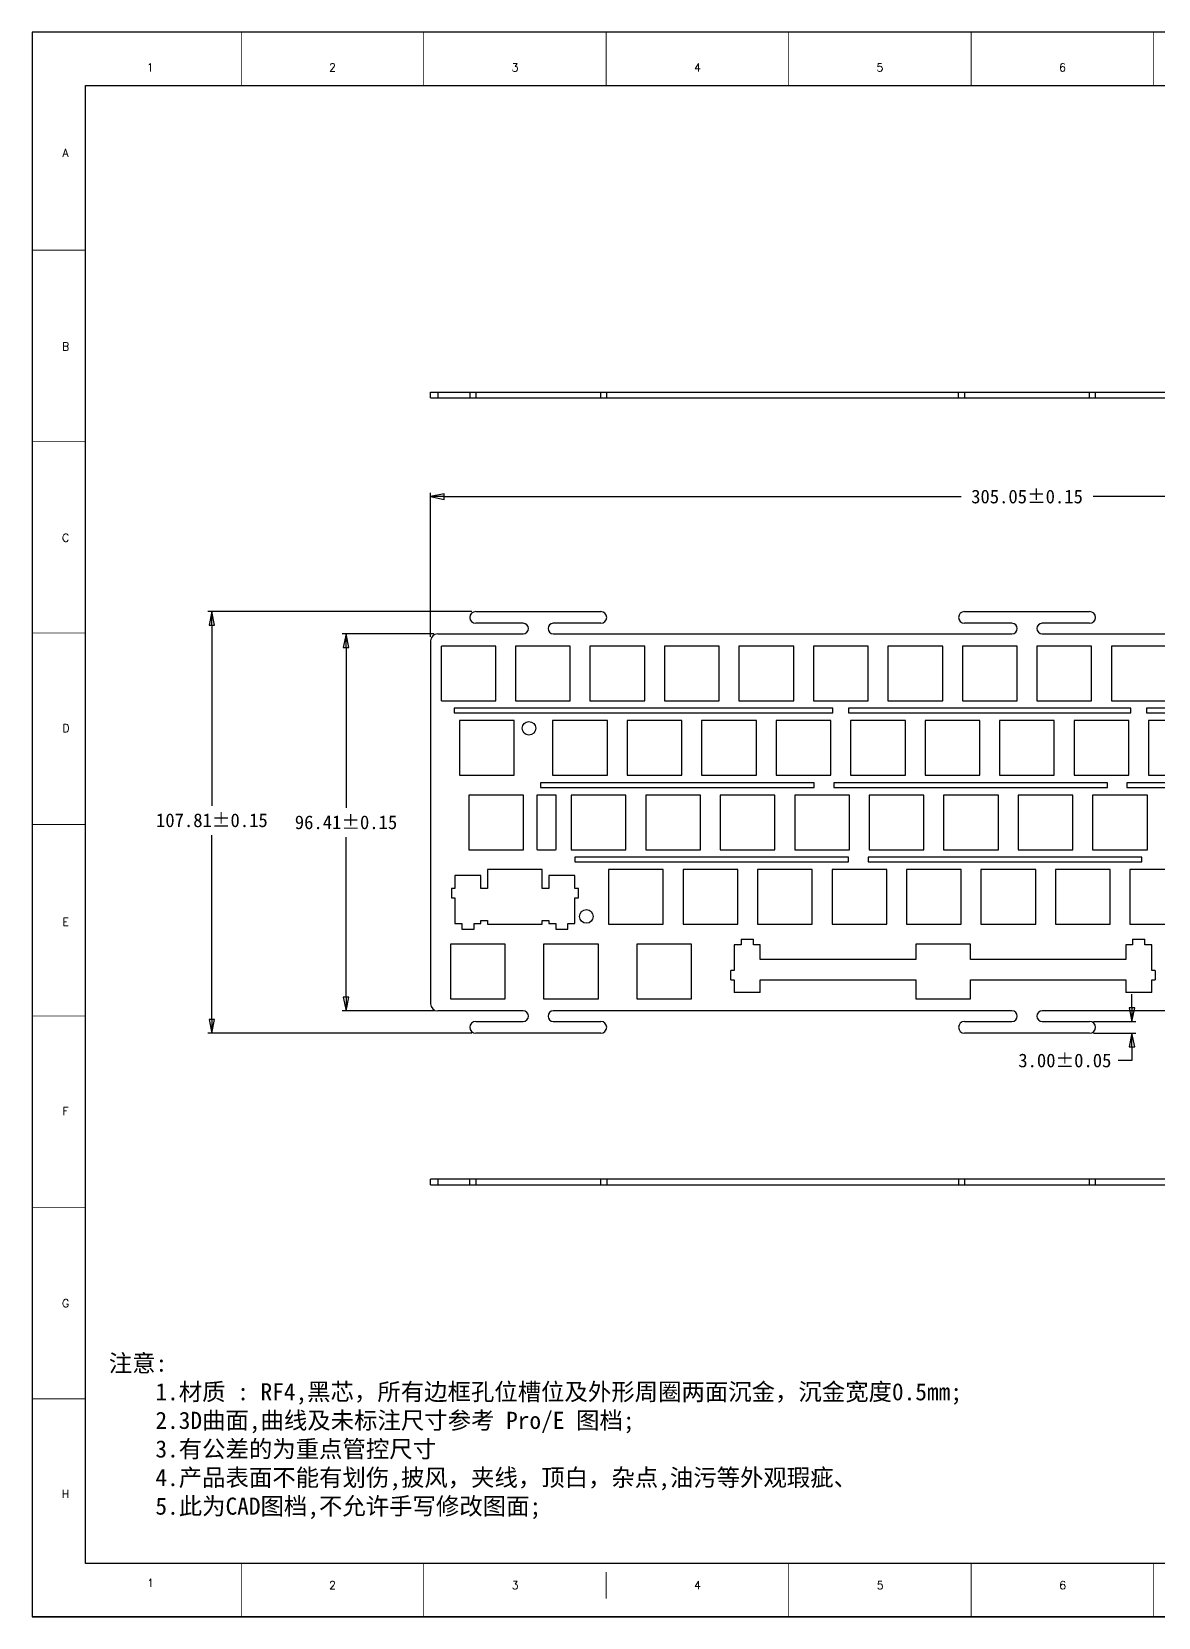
# Model space of a CAD drawing. Header units: millimetres. Extents: x -66 to 508, y -470 to -65.
# Drawn here: x -66.3 to 221.8, y -470.4 to -64.9 of the extents above; entities that cross this region are included whole.
import ezdxf
from ezdxf.enums import TextEntityAlignment as Align

# ---------------------------------------------------------------- set-up
doc = ezdxf.new("R2010")
doc.units = ezdxf.units.MM
doc.header["$LTSCALE"] = 16.335
doc.header["$PDMODE"] = 3
doc.header["$PDSIZE"] = 0.3125
doc.layers.get('0').update_dxf_attribs({"linetype": 'CONTINUOUS'})
doc.layers.get('Defpoints').update_dxf_attribs({"linetype": 'CONTINUOUS'})
doc.layers.add('图层1', color=3, linetype='CONTINUOUS')
doc.layers.add('图层4', color=2, linetype='CONTINUOUS')
doc.styles.add('POSITION', font='romanc.shx', dxfattribs={"height": 3})
doc.styles.add('样式 1', font='')
doc.styles.get('样式 1').set_extended_font_data('NSimSun')
doc.dimstyles.get("Standard").update_dxf_attribs({"dimtxt": 2.5, "dimasz": 2.5, "dimexe": 0.125, "dimexo": 0.0625, "dimtad": 1, "dimdsep": 46, "dimtxsty": 'Standard', "dimblk": 'CLOSED', "dimblk1": 'CLOSED', "dimblk2": 'CLOSED', "dimcen": 0.09, "dimazin": 2, "dimtp": 0.01, "dimtm": 0.01, "dimtfac": 1, "dimtofl": 0, "dimtmove": 0, "dimatfit": 3, "dimldrblk": 'CLOSED', "dimfxl": 1, "dimtolj": 1, "dimarcsym": 0})

# ---------------------------------------------------------------- blocks, each defined once
blk = doc.blocks.new('_CLOSED')
at = {"color": 0, "linetype": 'ByBlock'}
for p, q in [((0, 0), (-1, 0.2)), ((-1, 0.2), (-1, -0.2)), ((-1, -0.2), (0, 0)), ((-1, 0), (0, 0))]:
    blk.add_line(p, q, dxfattribs=at)
blk = doc.blocks.new('*D28')
at = {"layer": 'Defpoints', "color": 0}
for p in [(340.8, -183.83), (35.75, -220.72), (340.8, -220.72)]:
    blk.add_point(p, dxfattribs=at)
at = {"layer": '图层4', "color": 5, "lineweight": -2}
for p, q in [((35.75, -219.72), (35.75, -182.83)), ((39.25, -183.83), (171.4, -183.83)), ((337.3, -183.83), (205.15, -183.83)), ((340.8, -219.72), (340.8, -182.83))]:
    blk.add_line(p, q, dxfattribs=at)
at = {"layer": '图层4', "color": 5, "lineweight": -2, "xscale": 3.5, "yscale": 3.5, "zscale": 3.5, "rotation": 180}
blk.add_blockref('_CLOSED', (35.75, -183.83), dxfattribs=at)
at = {"layer": '图层4', "color": 5, "lineweight": -2, "xscale": 3.5, "yscale": 3.5, "zscale": 3.5}
blk.add_blockref('_CLOSED', (340.8, -183.83), dxfattribs=at)
at = {"layer": '图层4', "color": 5, "insert": (188.27, -183.83), "char_height": 3.5, "attachment_point": 5}
blk.add_mtext('\\A1;305.05±0.15', dxfattribs=at)
blk = doc.blocks.new('*D29')
at = {"layer": 'Defpoints', "color": 0}
for p in [(47.27, -213.22), (-20.2, -321.03), (47.27, -321.03)]:
    blk.add_point(p, dxfattribs=at)
at = {"layer": '图层4', "color": 5, "lineweight": -2}
for p, q in [((46.27, -213.22), (-21.2, -213.22)), ((-20.2, -216.72), (-20.2, -262.86)), ((-20.2, -317.53), (-20.2, -270.36)), ((46.27, -321.03), (-21.2, -321.03))]:
    blk.add_line(p, q, dxfattribs=at)
at = {"layer": '图层4', "color": 5, "lineweight": -2, "xscale": 3.5, "yscale": 3.5, "zscale": 3.5}
for p, rotation in [((-20.2, -213.22), 90), ((-20.2, -321.03), 270)]:
    blk.add_blockref('_CLOSED', p, dxfattribs=dict(at, rotation=rotation))
at = {"layer": '图层4', "color": 5, "insert": (-20.2, -266.61), "char_height": 3.5, "attachment_point": 5}
blk.add_mtext('\\A1;107.81±0.15', dxfattribs=at)
blk = doc.blocks.new('*D30')
at = {"layer": 'Defpoints', "color": 0}
for p in [(37.55, -218.92), (14.11, -315.33), (37.55, -315.33)]:
    blk.add_point(p, dxfattribs=at)
at = {"layer": '图层4', "color": 5, "lineweight": -2}
for p, q in [((36.55, -218.92), (13.11, -218.92)), ((14.11, -222.42), (14.11, -263.38)), ((14.11, -311.83), (14.11, -270.88)), ((36.55, -315.33), (13.11, -315.33))]:
    blk.add_line(p, q, dxfattribs=at)
at = {"layer": '图层4', "color": 5, "lineweight": -2, "xscale": 3.5, "yscale": 3.5, "zscale": 3.5}
for p, rotation in [((14.11, -218.92), 90), ((14.11, -315.33), 270)]:
    blk.add_blockref('_CLOSED', p, dxfattribs=dict(at, rotation=rotation))
at = {"layer": '图层4', "color": 5, "insert": (14.11, -267.13), "char_height": 3.5, "attachment_point": 5}
blk.add_mtext('\\A1;96.41±0.15', dxfattribs=at)
blk = doc.blocks.new('*D36')
at = {"layer": 'Defpoints', "color": 0}
for p in [(204.27, -318.03), (204.27, -321.03), (215.11, -321.03)]:
    blk.add_point(p, dxfattribs=at)
at = {"layer": '图层4', "color": 5, "lineweight": -2}
for p, q in [((215.11, -314.53), (215.11, -311.03)), ((205.27, -318.03), (216.11, -318.03)), ((205.27, -321.03), (216.11, -321.03)), ((215.11, -328.03), (211.61, -328.03)), ((215.11, -324.53), (215.11, -328.03))]:
    blk.add_line(p, q, dxfattribs=at)
at = {"layer": '图层4', "color": 5, "lineweight": -2, "xscale": 3.5, "yscale": 3.5, "zscale": 3.5}
for p, rotation in [((215.11, -318.03), 270), ((215.11, -321.03), 90)]:
    blk.add_blockref('_CLOSED', p, dxfattribs=dict(at, rotation=rotation))
at = {"layer": '图层4', "color": 5, "insert": (197.94, -328.03), "char_height": 3.5, "attachment_point": 5}
blk.add_mtext('\\A1;3.00±0.05', dxfattribs=at)

msp = doc.modelspace()

# ---------------------------------------------------------------- linework, layer by layer
for p, q in [((-66.17, -65.051), (-66.17, -470.287)), ((507.572, -65.051), (-66.17, -65.051)), ((507.572, -65.051), (-66.17, -65.051)), ((-52.526, -456.642), (-52.526, -78.696)), ((-52.526, -78.696), (493.928, -78.696)), ((493.928, -456.642), (-52.526, -456.642)), ((507.572, -470.287), (-66.17, -470.287)), ((-66.17, -470.287), (507.572, -470.287))]:
    msp.add_line(p, q)
at = {"color": 7, "linetype": 'Continuous'}
for p, q in [((35.751, -158.592), (35.751, -157.092)), ((35.751, -157.092), (340.799, -157.092)), ((37.551, -157.092), (37.551, -158.592)), ((45.775, -157.092), (45.775, -158.592)), ((47.275, -157.092), (47.275, -158.592)), ((79.275, -158.592), (79.275, -157.092)), ((80.775, -158.592), (80.775, -157.092)), ((170.775, -158.592), (170.775, -157.092)), ((172.275, -157.092), (172.275, -158.592)), ((204.275, -158.592), (204.275, -157.092)), ((205.775, -158.592), (205.775, -157.092)), ((35.751, -158.592), (340.799, -158.592)), ((47.275, -213.225), (79.275, -213.225)), ((172.275, -213.225), (204.275, -213.225)), ((37.551, -218.925), (59.425, -218.925)), ((59.425, -216.225), (47.275, -216.225)), ((79.275, -216.225), (67.125, -216.225)), ((67.125, -218.925), (184.425, -218.925)), ((184.425, -216.225), (172.275, -216.225)), ((204.275, -216.225), (192.125, -216.225)), ((192.125, -218.925), (309.425, -218.925)), ((35.751, -220.725), (35.751, -313.53)), ((38.551, -236.027), (38.551, -222.027)), ((52.399, -222.027), (38.551, -222.027)), ((52.399, -236.027), (52.399, -222.027)), ((57.449, -222.027), (57.449, -236.027)), ((71.449, -222.027), (57.449, -222.027)), ((71.449, -236.027), (71.449, -222.027)), ((76.499, -222.027), (76.499, -236.027)), ((90.499, -222.027), (76.499, -222.027)), ((90.499, -236.027), (90.499, -222.027)), ((95.549, -222.027), (95.549, -236.027)), ((109.549, -222.027), (95.549, -222.027)), ((109.549, -236.027), (109.549, -222.027)), ((114.599, -222.027), (114.599, -236.027)), ((128.599, -222.027), (114.599, -222.027)), ((128.599, -236.027), (128.599, -222.027)), ((133.649, -222.027), (133.649, -236.027)), ((147.649, -222.027), (133.649, -222.027)), ((147.649, -236.027), (147.649, -222.027)), ((152.699, -222.027), (152.699, -236.027)), ((166.699, -222.027), (152.699, -222.027)), ((166.699, -236.027), (166.699, -222.027)), ((171.749, -222.027), (171.749, -236.027)), ((185.749, -222.027), (171.749, -222.027)), ((185.749, -236.027), (185.749, -222.027)), ((190.799, -222.027), (190.799, -236.027)), ((204.799, -222.027), (190.799, -222.027)), ((204.799, -236.027), (204.799, -222.027)), ((209.849, -222.027), (209.849, -236.027)), ((223.849, -222.027), (209.849, -222.027)), ((38.551, -236.027), (52.399, -236.027)), ((41.729, -237.952), (41.729, -239.152)), ((138.624, -237.952), (41.729, -237.952)), ((41.729, -239.152), (138.624, -239.152)), ((57.449, -236.027), (71.449, -236.027)), ((76.499, -236.027), (90.499, -236.027)), ((95.549, -236.027), (109.549, -236.027)), ((114.599, -236.027), (128.599, -236.027)), ((133.649, -236.027), (147.649, -236.027)), ((138.624, -239.152), (138.624, -237.952)), ((142.624, -237.952), (142.624, -239.152)), ((214.824, -237.952), (142.624, -237.952)), ((142.624, -239.152), (214.824, -239.152)), ((152.699, -236.027), (166.699, -236.027)), ((171.749, -236.027), (185.749, -236.027)), ((190.799, -236.027), (204.799, -236.027)), ((209.849, -236.027), (223.849, -236.027)), ((214.824, -239.152), (214.824, -237.952)), ((218.824, -237.952), (218.824, -239.152)), ((284.124, -237.952), (218.824, -237.952)), ((218.824, -239.152), (284.124, -239.152)), ((43.149, -241.077), (43.149, -255.077)), ((57.149, -241.077), (43.149, -241.077)), ((57.149, -255.077), (57.149, -241.077)), ((66.949, -241.077), (66.949, -255.077)), ((80.949, -241.077), (66.949, -241.077)), ((80.949, -255.077), (80.949, -241.077)), ((85.999, -241.077), (85.999, -255.077)), ((99.999, -241.077), (85.999, -241.077)), ((99.999, -255.077), (99.999, -241.077)), ((105.049, -241.077), (105.049, -255.077)), ((119.049, -241.077), (105.049, -241.077)), ((119.049, -255.077), (119.049, -241.077)), ((124.099, -241.077), (124.099, -255.077)), ((138.099, -241.077), (124.099, -241.077)), ((138.099, -255.077), (138.099, -241.077)), ((143.149, -241.077), (143.149, -255.077)), ((157.149, -241.077), (143.149, -241.077)), ((157.149, -255.077), (157.149, -241.077)), ((162.199, -241.077), (162.199, -255.077)), ((176.199, -241.077), (162.199, -241.077)), ((176.199, -255.077), (176.199, -241.077)), ((181.249, -241.077), (181.249, -255.077)), ((195.249, -241.077), (181.249, -241.077)), ((195.249, -255.077), (195.249, -241.077)), ((200.299, -241.077), (200.299, -255.077)), ((214.299, -241.077), (200.299, -241.077)), ((214.299, -255.077), (214.299, -241.077)), ((219.349, -241.077), (219.349, -255.077)), ((233.349, -241.077), (219.349, -241.077)), ((43.149, -255.077), (57.149, -255.077)), ((66.949, -255.077), (80.949, -255.077)), ((85.999, -255.077), (99.999, -255.077)), ((105.049, -255.077), (119.049, -255.077)), ((124.099, -255.077), (138.099, -255.077)), ((143.149, -255.077), (157.149, -255.077)), ((162.199, -255.077), (176.199, -255.077)), ((181.249, -255.077), (195.249, -255.077)), ((200.299, -255.077), (214.299, -255.077)), ((219.349, -255.077), (233.349, -255.077)), ((63.824, -257.002), (63.824, -258.202)), ((133.824, -257.002), (63.824, -257.002)), ((63.824, -258.202), (133.824, -258.202)), ((133.824, -258.202), (133.824, -257.002)), ((138.824, -257.002), (138.824, -258.202)), ((208.824, -257.002), (138.824, -257.002)), ((138.824, -258.202), (208.824, -258.202)), ((208.824, -258.202), (208.824, -257.002)), ((283.824, -257.002), (213.824, -257.002)), ((213.824, -257.002), (213.824, -258.202)), ((213.824, -258.202), (283.824, -258.202)), ((45.499, -260.127), (45.499, -274.127)), ((59.499, -260.127), (45.499, -260.127)), ((59.499, -274.127), (59.499, -260.127)), ((71.699, -260.127), (71.699, -274.127)), ((85.699, -260.127), (71.699, -260.127)), ((85.699, -274.127), (85.699, -260.127)), ((90.749, -260.127), (90.749, -274.127)), ((104.749, -260.127), (90.749, -260.127)), ((104.749, -274.127), (104.749, -260.127)), ((109.799, -260.127), (109.799, -274.127)), ((123.799, -260.127), (109.799, -260.127)), ((123.799, -274.127), (123.799, -260.127)), ((128.849, -260.127), (128.849, -274.127)), ((142.849, -260.127), (128.849, -260.127)), ((142.849, -274.127), (142.849, -260.127)), ((147.899, -260.127), (147.899, -274.127)), ((161.899, -260.127), (147.899, -260.127)), ((161.899, -274.127), (161.899, -260.127)), ((166.949, -260.127), (166.949, -274.127)), ((180.949, -260.127), (166.949, -260.127)), ((180.949, -274.127), (180.949, -260.127)), ((185.999, -260.127), (185.999, -274.127)), ((199.999, -260.127), (185.999, -260.127)), ((199.999, -274.127), (199.999, -260.127)), ((219.049, -260.127), (205.049, -260.127)), ((205.049, -260.127), (205.049, -274.127)), ((219.049, -274.127), (219.049, -260.127)), ((45.499, -274.127), (59.499, -274.127)), ((71.699, -274.127), (85.699, -274.127)), ((90.749, -274.127), (104.749, -274.127)), ((109.799, -274.127), (123.799, -274.127)), ((128.849, -274.127), (142.849, -274.127)), ((147.899, -274.127), (161.899, -274.127)), ((166.949, -274.127), (180.949, -274.127)), ((185.999, -274.127), (199.999, -274.127)), ((205.049, -274.127), (219.049, -274.127)), ((50.299, -279.177), (50.299, -283.992)), ((64.299, -279.177), (50.299, -279.177)), ((64.299, -283.992), (64.299, -279.177)), ((72.628, -276.052), (72.628, -277.252)), ((142.628, -276.052), (72.628, -276.052)), ((72.628, -277.252), (142.628, -277.252)), ((81.249, -279.177), (81.249, -293.177)), ((95.249, -279.177), (81.249, -279.177)), ((95.249, -293.177), (95.249, -279.177)), ((100.299, -279.177), (100.299, -293.177)), ((114.299, -279.177), (100.299, -279.177)), ((114.299, -293.177), (114.299, -279.177)), ((119.349, -279.177), (119.349, -293.177)), ((133.349, -279.177), (119.349, -279.177)), ((133.349, -293.177), (133.349, -279.177)), ((138.399, -279.177), (138.399, -293.177)), ((152.399, -279.177), (138.399, -279.177)), ((142.628, -277.252), (142.628, -276.052)), ((147.628, -276.052), (147.628, -277.252)), ((217.628, -276.052), (147.628, -276.052)), ((147.628, -277.252), (217.628, -277.252)), ((152.399, -293.177), (152.399, -279.177)), ((157.449, -279.177), (157.449, -293.177)), ((171.449, -279.177), (157.449, -279.177)), ((171.449, -293.177), (171.449, -279.177)), ((176.499, -279.177), (176.499, -293.177)), ((190.499, -279.177), (176.499, -279.177)), ((190.499, -293.177), (190.499, -279.177)), ((209.549, -279.177), (195.549, -279.177)), ((195.549, -279.177), (195.549, -293.177)), ((209.549, -293.177), (209.549, -279.177)), ((228.599, -279.177), (214.599, -279.177)), ((214.599, -279.177), (214.599, -293.177)), ((217.628, -277.252), (217.628, -276.052)), ((41.974, -280.742), (41.974, -283.992)), ((48.624, -280.742), (41.974, -280.742)), ((48.624, -283.992), (48.624, -280.742)), ((65.974, -280.742), (65.974, -283.992)), ((72.624, -280.742), (65.974, -280.742)), ((72.624, -283.992), (72.624, -280.742)), ((41.074, -283.992), (41.074, -286.442)), ((41.974, -283.992), (41.074, -283.992)), ((41.074, -286.442), (41.974, -286.442)), ((41.974, -286.442), (41.974, -292.942)), ((50.299, -283.992), (48.624, -283.992)), ((65.974, -283.992), (64.299, -283.992)), ((73.524, -283.992), (72.624, -283.992)), ((72.624, -292.942), (72.624, -286.442)), ((72.624, -286.442), (73.524, -286.442)), ((73.524, -286.442), (73.524, -283.992)), ((41.974, -292.942), (43.745, -292.942)), ((43.745, -292.942), (43.745, -294.443)), ((43.745, -294.443), (46.851, -294.443)), ((46.851, -294.443), (46.851, -292.942)), ((46.851, -292.942), (48.624, -292.942)), ((48.624, -292.942), (48.624, -292.202)), ((48.624, -292.202), (50.299, -292.202)), ((50.299, -292.202), (50.299, -293.177)), ((50.299, -293.177), (64.299, -293.177)), ((64.299, -293.177), (64.299, -292.202)), ((64.299, -292.202), (65.974, -292.202)), ((65.974, -292.202), (65.974, -292.942)), ((65.974, -292.942), (67.745, -292.942)), ((67.745, -292.942), (67.745, -294.443)), ((67.745, -294.443), (70.851, -294.443)), ((70.851, -294.443), (70.851, -292.942)), ((70.851, -292.942), (72.624, -292.942)), ((81.249, -293.177), (95.249, -293.177)), ((100.299, -293.177), (114.299, -293.177)), ((119.349, -293.177), (133.349, -293.177)), ((138.399, -293.177), (152.399, -293.177)), ((157.449, -293.177), (171.449, -293.177)), ((176.499, -293.177), (190.499, -293.177)), ((195.549, -293.177), (209.549, -293.177)), ((214.599, -293.177), (228.599, -293.177)), ((40.799, -298.227), (40.799, -312.227)), ((54.799, -298.227), (40.799, -298.227)), ((54.799, -312.227), (54.799, -298.227)), ((64.649, -298.227), (64.649, -312.227)), ((78.649, -298.227), (64.649, -298.227)), ((78.649, -312.227), (78.649, -298.227)), ((88.499, -298.227), (88.499, -312.227)), ((102.499, -298.227), (88.499, -298.227)), ((102.499, -312.227), (102.499, -298.227)), ((113.404, -298.47), (113.404, -304.97)), ((115.175, -298.47), (113.404, -298.47)), ((115.175, -296.968), (115.175, -298.47)), ((115.175, -296.968), (118.281, -296.968)), ((118.281, -298.47), (118.281, -296.968)), ((120.054, -298.47), (118.281, -298.47)), ((120.054, -302.22), (120.054, -298.47)), ((173.824, -298.227), (159.824, -298.227)), ((159.824, -298.227), (159.824, -302.22)), ((173.824, -302.22), (173.824, -298.227)), ((215.276, -298.47), (213.504, -298.47)), ((213.504, -298.47), (213.504, -302.22)), ((215.276, -296.968), (218.382, -296.968)), ((215.276, -296.968), (215.276, -298.47)), ((218.382, -298.47), (218.382, -296.968)), ((220.154, -298.47), (218.382, -298.47)), ((220.154, -304.97), (220.154, -298.47)), ((159.824, -302.22), (120.054, -302.22)), ((213.504, -302.22), (173.824, -302.22)), ((112.504, -307.42), (112.504, -304.97)), ((113.404, -304.97), (112.504, -304.97)), ((112.504, -307.42), (113.404, -307.42)), ((113.404, -307.42), (113.404, -310.67)), ((120.054, -310.67), (120.054, -307.42)), ((120.054, -307.42), (159.824, -307.42)), ((159.824, -307.42), (159.824, -312.227)), ((173.824, -307.42), (213.504, -307.42)), ((173.824, -312.227), (173.824, -307.42)), ((213.504, -307.42), (213.504, -310.67)), ((221.054, -304.97), (220.154, -304.97)), ((220.154, -307.42), (221.054, -307.42)), ((220.154, -310.67), (220.154, -307.42)), ((221.054, -304.97), (221.054, -307.42)), ((120.054, -310.67), (113.404, -310.67)), ((220.154, -310.67), (213.504, -310.67)), ((59.425, -315.33), (37.551, -315.33)), ((40.799, -312.227), (54.799, -312.227)), ((64.649, -312.227), (78.649, -312.227)), ((184.425, -315.33), (67.125, -315.33)), ((88.499, -312.227), (102.499, -312.227)), ((159.824, -312.227), (173.824, -312.227)), ((309.425, -315.33), (192.125, -315.33)), ((47.275, -318.03), (59.425, -318.03)), ((67.125, -318.03), (79.275, -318.03)), ((172.275, -318.03), (184.425, -318.03)), ((192.125, -318.03), (204.275, -318.03)), ((79.275, -321.03), (47.275, -321.03)), ((204.275, -321.03), (172.275, -321.03)), ((35.751, -359.838), (35.751, -358.338)), ((340.799, -358.338), (35.751, -358.338)), ((35.751, -359.838), (340.799, -359.838)), ((37.551, -358.338), (37.551, -359.838)), ((45.775, -359.838), (45.775, -358.338)), ((47.275, -358.338), (47.275, -359.838)), ((79.275, -359.838), (79.275, -358.338)), ((80.775, -358.338), (80.775, -359.838)), ((170.775, -358.338), (170.775, -359.838)), ((172.275, -358.338), (172.275, -359.838)), ((204.275, -359.838), (204.275, -358.338)), ((205.775, -359.838), (205.775, -358.338))]:
    msp.add_line(p, q, dxfattribs=at)
at = {"color": 2, "linetype": 'Continuous'}
for p, q in [((62.874, -260.327), (62.874, -273.927)), ((67.674, -260.127), (63.074, -260.127)), ((67.874, -273.927), (67.874, -260.327)), ((63.074, -274.127), (67.674, -274.127))]:
    msp.add_line(p, q, dxfattribs=at)
at = {"const_width": 0.205}
for points in [[(-12.685, -78.696), (-12.685, -65.051)], [(33.979, -78.696), (33.979, -65.051)], [(80.642, -78.696), (80.642, -65.051)], [(127.306, -78.696), (127.306, -65.051)], [(173.969, -78.696), (173.969, -65.051)], [(220.633, -78.696), (220.633, -65.051)], [(-52.526, -120.822), (-66.17, -120.822)], [(-52.526, -169.771), (-66.17, -169.771)], [(-52.526, -218.72), (-66.17, -218.72)], [(-66.17, -267.669), (-52.526, -267.669)], [(-52.526, -316.618), (-66.17, -316.618)], [(-52.526, -365.567), (-66.17, -365.567)], [(-52.526, -414.516), (-66.17, -414.516)], [(-12.685, -456.642), (-12.685, -470.287)], [(33.979, -456.642), (33.979, -470.287)], [(127.306, -456.642), (127.306, -470.287)], [(173.969, -456.642), (173.969, -470.287)], [(220.633, -456.642), (220.633, -470.287)], [(80.642, -458.806), (80.642, -465.628)]]:
    msp.add_lwpolyline(points, dxfattribs=at)
at = {"color": 7, "linetype": 'Continuous'}
for centre in [(60.899, -243.077), (75.574, -291.177)]:
    msp.add_circle(centre, 1.75, dxfattribs=at)
for centre, radius, start, end in [((47.275, -214.725), 1.5, 90, 270), ((79.275, -214.725), 1.5, 270, 90), ((172.275, -214.725), 1.5, 90, 270), ((204.275, -214.725), 1.5, 270, 90), ((37.551, -220.725), 1.8, 90, 180), ((59.425, -217.575), 1.35, 270, 90), ((67.125, -217.575), 1.35, 90, 270), ((184.425, -217.575), 1.35, 270, 90), ((192.125, -217.575), 1.35, 90, 270), ((63.074, -260.327), 0.2, 90, 180), ((67.674, -260.327), 0.2, 0, 90), ((37.551, -313.53), 1.8, 180, 270), ((59.425, -316.68), 1.35, 270, 90), ((67.125, -316.68), 1.35, 90, 270), ((184.425, -316.68), 1.35, 270, 90), ((192.125, -316.68), 1.35, 90, 270), ((47.275, -319.53), 1.5, 90, 270), ((79.275, -319.53), 1.5, 270, 90), ((172.275, -319.53), 1.5, 90, 270), ((204.275, -319.53), 1.5, 270, 90)]:
    msp.add_arc(centre, radius, start, end, dxfattribs=at)
at = {"color": 2, "linetype": 'Continuous'}
for centre, start, end in [((63.074, -273.927), 180, 270), ((67.674, -273.927), 270, 0)]:
    msp.add_arc(centre, 0.2, start, end, dxfattribs=at)

# ---------------------------------------------------------------- texts
at = {"style": 'POSITION'}
for s, p in [('1', (-36.008, -74.072)), ('2', (10.664, -74.072)), ('3', (57.328, -74.072)), ('4', (103.991, -74.072)), ('5', (150.655, -74.072)), ('6', (197.318, -74.072)), ('A', (-57.613, -95.884)), ('B', (-57.613, -145.436)), ('C', (-57.613, -194.342)), ('D', (-57.518, -243.039)), ('E', (-57.613, -292.583)), ('F', (-57.613, -340.955)), ('G', (-57.613, -390.097)), ('H', (-57.613, -438.859)), ('1', (-35.875, -461.612)), ('2', (10.667, -462.186)), ('3', (57.356, -462.186)), ('4', (103.973, -462.186)), ('5', (150.713, -462.186)), ('6', (197.376, -462.186))]:
    msp.add_text(s, height=2.047, dxfattribs=at).set_placement(p, align=Align.MIDDLE_CENTER)
at = {"layer": '图层1', "insert": (-46.57, -403.214), "char_height": 4.38566, "width": 391.32402, "attachment_point": 1, "style": '样式 1'}
msp.add_mtext('注意:\\P    1.材质 : RF4,黑芯，所有边框孔位槽位及外形周圈两面沉金，沉金宽度0.5mm;\\P    2.3D曲面,曲线及未标注尺寸参考 Pro/E 图档;\\P    3.有公差的为重点管控尺寸\\P    4.产品表面不能有划伤,披风，夹线，顶白，杂点,油污等外观瑕疵、\\P    5.此为CAD图档,不允许手写修改图面;\\P       ', dxfattribs=at)

# ---------------------------------------------------------------- dimensions: what is measured, and where the dimension line sits
at = {"layer": '图层4', "color": 2}
dim = msp.add_linear_dim(base=(340.799, -183.827), p1=(35.751, -220.725), p2=(340.799, -220.725), dimstyle='Standard', override={"dimtxt": 3.5, "dimasz": 3.5, "dimexe": 1, "dimexo": 1, "dimgap": 2, "dimtad": 0, "dimtih": 1, "dimtoh": 1, "dimzin": 0, "dimcen": 2.673, "dimclrd": 5, "dimclre": 5, "dimclrt": 5, "dimadec": 0, "dimazin": 0, "dimtol": 1, "dimlim": 0, "dimtp": 0.15, "dimtm": 0.15, "dimtfillclr": 2, "dimtzin": 0}, dxfattribs=at)
dim.commit()
dim.dimension.update_dxf_attribs({"geometry": '*D28', "text_midpoint": (188.275, -183.827)})
for base, p1, p2, picture, middle in [((-20.2012, -321.0301), (47.2748, -213.2246), (47.2748, -321.0301), '*D29', (-20.2012, -266.6121)), ((14.1124, -315.3301), (37.5508, -218.9246), (37.5508, -315.3301), '*D30', (14.1124, -267.1273))]:
    dim = msp.add_linear_dim(base=base, p1=p1, p2=p2, angle=90, dimstyle='Standard', override={"dimtxt": 3.5, "dimasz": 3.5, "dimexe": 1, "dimexo": 1, "dimgap": 2, "dimtad": 0, "dimtih": 1, "dimtoh": 1, "dimzin": 0, "dimcen": 2.673, "dimclrd": 5, "dimclre": 5, "dimclrt": 5, "dimadec": 0, "dimazin": 0, "dimtol": 1, "dimtp": 0.15, "dimtm": 0.15, "dimtfillclr": 2, "dimtzin": 0}, dxfattribs=at)
    dim.commit()
    dim.dimension.update_dxf_attribs({"geometry": picture, "text_midpoint": middle, "dimtype": 160})
dim = msp.add_linear_dim(base=(215.111, -321.03), p1=(204.275, -318.03), p2=(204.275, -321.03), angle=90, dimstyle='Standard', override={"dimtxt": 3.5, "dimasz": 3.5, "dimexe": 1, "dimexo": 1, "dimgap": 2, "dimtad": 0, "dimtih": 1, "dimtoh": 1, "dimzin": 0, "dimcen": 2.673, "dimclrd": 5, "dimclre": 5, "dimclrt": 5, "dimadec": 0, "dimazin": 0, "dimtol": 1, "dimtp": 0.05, "dimtm": 0.05, "dimtfillclr": 2, "dimtzin": 0}, dxfattribs=at)
dim.commit()
dim.dimension.update_dxf_attribs({"geometry": '*D36', "text_midpoint": (197.944, -328.03)})

doc.saveas('drawing.dxf')
